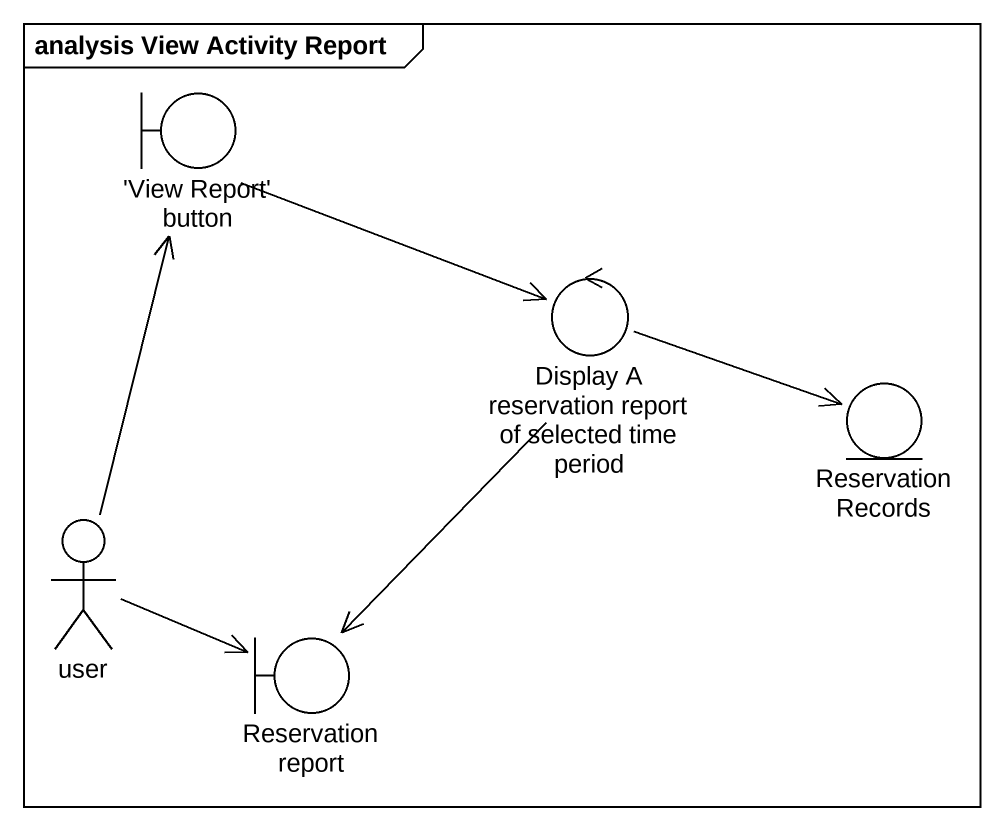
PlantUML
@startuml
mainframe analysis View Activity Report
boundary "'View Report' button" as View_Report_button
control "Display A reservation report of selected time period" as Display_A_reservation
entity "Reservation Records" as Reservation_Records
actor user
boundary "Reservation report" as Reservation_report
View_Report_button -right-> Display_A_reservation
Display_A_reservation -right-> Reservation_Records
Display_A_reservation --> Reservation_report
user -up-> View_Report_button
user -right-> Reservation_report
@enduml
